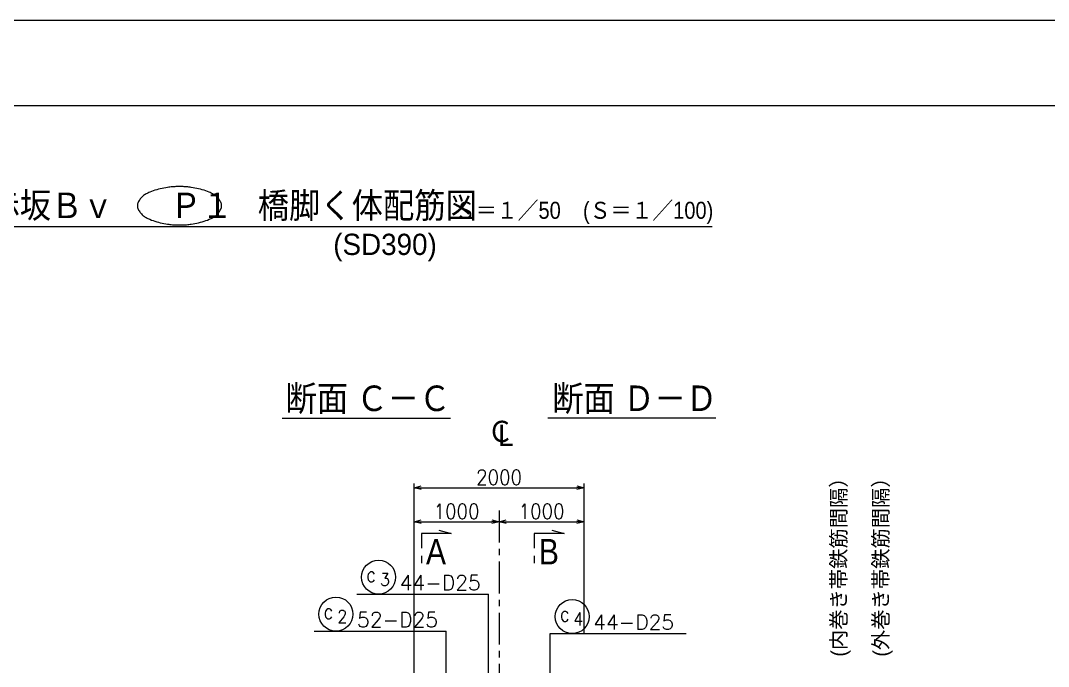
# Model space of a CAD drawing. Extents: x -12844 to 29206, y 115643 to 145343.
# Drawn here: x 5028 to 17117, y 137751 to 145343 of the extents above; entities that cross this region are included whole.
import ezdxf
from ezdxf.enums import TextEntityAlignment as Align

# ---------------------------------------------------------------- set-up
doc = ezdxf.new("R2010")
doc.units = 0
doc.header["$LTSCALE"] = 300
doc.header["$MEASUREMENT"] = 0
doc.linetypes.add('CENTER', pattern=[2, 1.25, -0.25, 0.25, -0.25])
doc.layers.get('0').update_dxf_attribs({"linetype": 'CONTINUOUS'})
doc.layers.get('DEFPOINTS').update_dxf_attribs({"linetype": 'CONTINUOUS'})
for name, color, linetype in [('-記号', 2, 'CONTINUOUS'), ('寸法', 1, 'CONTINUOUS'), ('引き出し縦', 1, 'CONTINUOUS'), ('文字', 3, 'CONTINUOUS'), ('枠', 7, 'CONTINUOUS'), ('構造', 3, 'CONTINUOUS'), ('記号', 2, 'CONTINUOUS')]:
    doc.layers.add(name, color=color, linetype=linetype)
doc.styles.add('MS明朝', font='MS PMincho.ttf')
doc.styles.add('romans', font='ROMANS.shx', dxfattribs={"width": 0.9, "bigfont": 'EXTFONT.shx'})
doc.styles.add('ｽﾀｲﾙ1', font='ROMANS.shx', dxfattribs={"bigfont": 'EXTFONT.shx'})
doc.dimstyles.new('ST-50', dxfattribs={"dimscale": 50, "dimtxt": 3.5, "dimasz": 1.7, "dimexe": 1, "dimexo": 1, "dimgap": 1, "dimtad": 0, "dimdec": 0, "dimzin": 0, "dimdsep": 46, "dimtxsty": 'romans', "dimblk": 'OPEN30', "dimcen": 1, "dimdle": 3, "dimclrd": 1, "dimclre": 1, "dimclrt": 3, "dimaunit": 1, "dimadec": 0, "dimazin": 0, "dimtfac": 1, "dimtdec": 0, "dimtix": 1, "dimtmove": 2, "dimatfit": 3, "dimldrblk": 'OPEN30', "dimfxl": 0, "dimtvp": 0.7, "dimtolj": 1, "dimtzin": 0, "dimarcsym": 0})

# ---------------------------------------------------------------- blocks, each defined once
blk = doc.blocks.new('_Open30')
at = {"color": 0, "lineweight": -2}
for p, q in [((-1, 0.27), (0, 0)), ((0, 0), (-1, -0.27)), ((0, 0), (-1, 0))]:
    blk.add_line(p, q, dxfattribs=at)
blk = doc.blocks.new('*D44')
at = {"layer": 'DEFPOINTS', "color": 0, "linetype": 'Continuous'}
for p in [(11656, 139852), (11656, 138094), (9656, 137590)]:
    blk.add_point(p, dxfattribs=at)
at = {"layer": '寸法', "color": 1, "linetype": 'Continuous', "lineweight": -2}
for p, q in [((9656, 137640), (9656, 139902)), ((11656, 138144), (11656, 139902)), ((9741, 139852), (11571, 139852))]:
    blk.add_line(p, q, dxfattribs=at)
at = {"layer": '寸法', "color": 1, "linetype": 'Continuous', "lineweight": -2, "xscale": 85, "yscale": 85, "zscale": 85, "rotation": 180}
blk.add_blockref('_Open30', (9656, 139852), dxfattribs=at)
at = {"layer": '寸法', "color": 1, "linetype": 'Continuous', "lineweight": -2, "xscale": 85, "yscale": 85, "zscale": 85}
blk.add_blockref('_Open30', (11656, 139852), dxfattribs=at)
at = {"layer": '寸法', "color": 3, "linetype": 'Continuous', "insert": (10656, 139974), "char_height": 175, "attachment_point": 5, "style": 'romans'}
blk.add_mtext('\\A1;2000', dxfattribs=at)
blk = doc.blocks.new('*D54')
at = {"layer": 'DEFPOINTS', "color": 0, "linetype": 'Continuous'}
for p in [(10656, 139452), (11656, 139452), (11656, 138094)]:
    blk.add_point(p, dxfattribs=at)
at = {"layer": '寸法', "color": 1, "linetype": 'Continuous', "lineweight": -2}
for p, q in [((10741, 139452), (11571, 139452)), ((11656, 138144), (11656, 139502))]:
    blk.add_line(p, q, dxfattribs=at)
at = {"layer": '寸法', "color": 1, "linetype": 'Continuous', "lineweight": -2, "xscale": 85, "yscale": 85, "zscale": 85, "rotation": 180}
blk.add_blockref('_Open30', (10656, 139452), dxfattribs=at)
at = {"layer": '寸法', "color": 1, "linetype": 'Continuous', "lineweight": -2, "xscale": 85, "yscale": 85, "zscale": 85}
blk.add_blockref('_Open30', (11656, 139452), dxfattribs=at)
at = {"layer": '寸法', "color": 3, "linetype": 'Continuous', "insert": (11156, 139574), "char_height": 175, "attachment_point": 5, "style": 'romans'}
blk.add_mtext('\\A1;1000', dxfattribs=at)
blk = doc.blocks.new('*D55')
at = {"layer": 'DEFPOINTS', "color": 0, "linetype": 'Continuous'}
for p in [(10656, 139452), (10656, 139452), (9656, 137590)]:
    blk.add_point(p, dxfattribs=at)
at = {"layer": '寸法', "color": 1, "linetype": 'Continuous', "lineweight": -2}
for p, q in [((9656, 137640), (9656, 139502)), ((9741, 139452), (10571, 139452))]:
    blk.add_line(p, q, dxfattribs=at)
at = {"layer": '寸法', "color": 1, "linetype": 'Continuous', "lineweight": -2, "xscale": 85, "yscale": 85, "zscale": 85, "rotation": 180}
blk.add_blockref('_Open30', (9656, 139452), dxfattribs=at)
at = {"layer": '寸法', "color": 1, "linetype": 'Continuous', "lineweight": -2, "xscale": 85, "yscale": 85, "zscale": 85}
blk.add_blockref('_Open30', (10656, 139452), dxfattribs=at)
at = {"layer": '寸法', "color": 3, "linetype": 'Continuous', "insert": (10156, 139574), "char_height": 175, "attachment_point": 5, "style": 'romans'}
blk.add_mtext('\\A1;1000', dxfattribs=at)

msp = doc.modelspace()

# ---------------------------------------------------------------- linework, layer by layer
at = {"layer": '-記号', "color": 4, "linetype": 'Continuous', "flags": 128}
msp.add_lwpolyline([(7392.1, 143165.9), (7391.4, 143176.7), (7389.4, 143187.3), (7386.2, 143197.7), (7382, 143207.8), (7377, 143217.8), (7371.3, 143227.4), (7364.9, 143236.8), (7358.2, 143245.8), (7351.1, 143254.5), (7343.9, 143262.7), (7335.9, 143271), (7327.4, 143278.7), (7318.3, 143285.9), (7308.9, 143292.5), (7299.1, 143298.8), (7288.9, 143304.6), (7278.6, 143310.1), (7268.2, 143315.3), (7257.6, 143320.3), (7247.1, 143325), (7226.9, 143333.5), (7206.5, 143341.1), (7185.7, 143348.1), (7164.7, 143354.4), (7143.6, 143360.1), (7122.2, 143365.2), (7100.8, 143369.9), (7079.3, 143374.2), (7057.7, 143378.2), (7036.1, 143381.9), (7022.3, 143384), (7008.5, 143385.7), (6994.6, 143387.2), (6980.7, 143388.3), (6966.8, 143389.2), (6952.9, 143389.9), (6938.9, 143390.4), (6925, 143390.7), (6911, 143390.9), (6897.1, 143390.9), (6883.1, 143390.9), (6869.2, 143390.7), (6855.2, 143390.4), (6841.2, 143389.9), (6827.3, 143389.2), (6813.4, 143388.3), (6799.5, 143387.2), (6785.6, 143385.7), (6771.8, 143384), (6758, 143381.9), (6736.4, 143378.2), (6714.9, 143374.2), (6693.3, 143369.9), (6671.9, 143365.2), (6650.5, 143360.1), (6629.4, 143354.4), (6608.4, 143348.1), (6587.7, 143341.1), (6567.2, 143333.5), (6547, 143325), (6536.5, 143320.3), (6526, 143315.3), (6515.5, 143310.1), (6505.2, 143304.6), (6495.1, 143298.8), (6485.3, 143292.5), (6475.8, 143285.9), (6466.7, 143278.7), (6458.2, 143271), (6450.2, 143262.7), (6443, 143254.5), (6436, 143245.8), (6429.2, 143236.8), (6422.9, 143227.4), (6417.1, 143217.8), (6412.1, 143207.8), (6407.9, 143197.7), (6404.8, 143187.3), (6402.8, 143176.7), (6402.1, 143165.9), (6402.8, 143155.2), (6404.8, 143144.6), (6407.9, 143134.2), (6412.1, 143124), (6417.1, 143114.1), (6422.9, 143104.4), (6429.2, 143095.1), (6436, 143086.1), (6443, 143077.4), (6450.2, 143069.1), (6458.2, 143060.9), (6466.7, 143053.2), (6475.8, 143046), (6485.3, 143039.3), (6495.1, 143033.1), (6505.2, 143027.3), (6515.5, 143021.8), (6526, 143016.5), (6536.5, 143011.6), (6547, 143006.8), (6567.2, 142998.4), (6587.7, 142990.7), (6608.4, 142983.8), (6629.4, 142977.5), (6650.5, 142971.8), (6671.9, 142966.6), (6693.3, 142961.9), (6714.9, 142957.6), (6736.4, 142953.7), (6758, 142950), (6771.8, 142947.9), (6785.6, 142946.1), (6799.5, 142944.7), (6813.4, 142943.5), (6827.3, 142942.6), (6841.2, 142941.9), (6855.2, 142941.5), (6869.2, 142941.2), (6883.1, 142941), (6897.1, 142940.9), (6911, 142941), (6925, 142941.2), (6938.9, 142941.5), (6952.9, 142941.9), (6966.8, 142942.6), (6980.7, 142943.5), (6994.6, 142944.7), (7008.5, 142946.1), (7022.3, 142947.9), (7036.1, 142950), (7057.7, 142953.7), (7079.3, 142957.6), (7100.8, 142961.9), (7122.2, 142966.6), (7143.6, 142971.8), (7164.7, 142977.5), (7185.7, 142983.8), (7206.5, 142990.7), (7226.9, 142998.4), (7247.1, 143006.8), (7257.6, 143011.6), (7268.2, 143016.5), (7278.6, 143021.8), (7288.9, 143027.3), (7299.1, 143033.1), (7308.9, 143039.3), (7318.3, 143046), (7327.4, 143053.2), (7335.9, 143060.9), (7343.9, 143069.1), (7351.1, 143077.4), (7358.2, 143086.1), (7364.9, 143095.1), (7371.3, 143104.4), (7377, 143114.1), (7382, 143124), (7386.2, 143134.2), (7389.4, 143144.6), (7391.4, 143155.2), (7392.1, 143165.9)], dxfattribs=at)
at = {"layer": '引き出し縦', "linetype": 'Continuous', "flags": 128}
for points in [[(8981.1, 138600.3), (10531.1, 138600.3)], [(10531.1, 128414.5), (10531.1, 138600.3)], [(8479.4, 138165.8), (10032.4, 138165.8)], [(11255.6, 138136.1), (12855.6, 138136.1)], [(11255.6, 128389.5), (11255.6, 138136.1)]]:
    msp.add_lwpolyline(points, dxfattribs=at)
at = {"layer": '引き出し縦', "linetype": 'Continuous', "extrusion": (0, 0, -1)}
msp.add_lwpolyline([(-10032.4, 137602.4), (-10032.4, 138165.8)], dxfattribs=at)
at = {"layer": '引き出し縦', "linetype": 'Continuous'}
for centre in [(9239, 138800.3), (8737.2, 138365.8), (11516.3, 138336.1)]:
    msp.add_circle(centre, 200, dxfattribs=at)
at = {"layer": '枠', "color": 1, "linetype": 'Continuous', "flags": 128}
msp.add_lwpolyline([(-12844, 145342.8), (-12844, 115642.8), (29206, 115642.8), (29206, 145342.8), (-12844, 145342.8)], dxfattribs=at)
at = {"layer": '枠', "color": 2, "linetype": 'Continuous', "flags": 128}
msp.add_lwpolyline([(-11344, 116642.8), (-11344, 144342.8), (28206, 144342.8), (28206, 116642.8), (-11344, 116642.8)], dxfattribs=at)
at = {"layer": '構造', "color": 1, "linetype": 'CENTER'}
msp.add_line((10655.8, 139582.5), (10655.8, 126572.4), dxfattribs=at)
at = {"layer": '記号', "color": 2, "linetype": 'Continuous'}
msp.add_line((13164, 142918.9), (3992.4, 142918.9), dxfattribs=at)
at = {"layer": '記号', "linetype": 'Continuous'}
for p, q in [((8104.9, 140667.4), (10084.3, 140667.4)), ((13206.8, 140667.4), (11227.4, 140667.4))]:
    msp.add_line(p, q, dxfattribs=at)
at = {"layer": '記号'}
for p, q in [((9742.3, 139314.3), (9742.3, 139139.3)), ((11070.1, 139314.3), (11070.1, 139139.3)), ((9742.3, 139051.8), (9742.3, 138964.3)), ((11070.1, 139051.8), (11070.1, 138964.3))]:
    msp.add_line(p, q, dxfattribs=at)
at = {"layer": '記号', "flags": 128}
for points in [[(9947.5, 139353.1), (10092.3, 139314.3), (9742.3, 139314.3)], [(11275.2, 139353.1), (11420.1, 139314.3), (11070.1, 139314.3)]]:
    msp.add_lwpolyline(points, dxfattribs=at)

# ---------------------------------------------------------------- texts
at = {"layer": '-記号', "color": 2, "style": 'MS明朝', "width": 0.9}
msp.add_text('第３赤坂Ｂｖ\u3000   Ｐ１   橋脚く体配筋図', height=300, dxfattribs=at).set_placement((7155, 143020.3), align=Align.CENTER)
at = {"layer": '引き出し縦', "color": 3, "style": 'ｽﾀｲﾙ1', "width": 0.9}
for s, height, p in [('c', 175, (9091, 138744.3)), ('3', 150, (9255.9, 138697.1)), ('c', 175, (8589.2, 138309.9)), ('2', 150, (8754.2, 138262.7)), ('c', 175, (11368.3, 138280.2)), ('4', 150, (11530.4, 138233))]:
    msp.add_text(s, height=height, dxfattribs=at).set_placement(p)
at = {"layer": '引き出し縦', "color": 3, "style": 'romans'}
for s, p in [('44-D25', (9487.4, 138647.6)), ('52-D25', (8985.6, 138213.2)), ('44-D25', (11761.9, 138183.5))]:
    msp.add_text(s, height=175, dxfattribs=at).set_placement(p)
at = {"layer": '文字', "color": 3, "style": 'MS明朝'}
for s, p in [('(内巻き帯鉄筋間隔）', (14736.5, 137866.1)), ('(外巻き帯鉄筋間隔）', (15231.2, 137866.1))]:
    msp.add_text(s, height=175, rotation=90, dxfattribs=at).set_placement(p)
at = {"layer": '記号', "color": 2, "style": 'MS明朝', "width": 0.9}
msp.add_text('Ｓ＝１／50    (Ｓ＝１／100)', height=200, dxfattribs=at).set_placement((11656.3, 143012.5), align=Align.CENTER)
at = {"layer": '記号', "color": 2, "style": 'MS明朝'}
msp.add_text('(SD390)', height=250, dxfattribs=at).set_placement((8705.7, 142587))
at = {"layer": '記号', "style": 'MS明朝', "width": 0.9}
for s, p in [('断面 Ｃ－Ｃ', (9113.7, 140752.4)), ('断面 Ｄ－Ｄ', (12251, 140752.4))]:
    msp.add_text(s, height=300, dxfattribs=at).set_placement(p, align=Align.CENTER)
for s, height, p in [('Ｃ', 250, (10518, 140388)), ('Ｌ', 250, (10579.3, 140343.7)), ('A', 300, (9796.2, 138949.5)), ('B', 300, (11124, 138949.5))]:
    msp.add_text(s, height=height, dxfattribs=at).set_placement(p)

# ---------------------------------------------------------------- dimensions: what is measured, and where the dimension line sits
at = {"layer": '寸法', "linetype": 'Continuous'}
for base, p1, p2, picture, middle in [((11655.8, 139851.6), (9655.8, 137589.5), (11655.8, 138093.5), '*D44', (10655.8, 139974.1)), ((10655.8, 139451.6), (9655.8, 137589.5), (10655.8, 139451.6), '*D55', (10155.8, 139574.1)), ((11655.8, 139451.6), (10655.8, 139451.6), (11655.8, 138093.5), '*D54', (11155.8, 139574.1))]:
    dim = msp.add_linear_dim(base=base, p1=p1, p2=p2, dimstyle='ST-50', dxfattribs=at)
    dim.commit()
    dim.dimension.update_dxf_attribs({"geometry": picture, "text_midpoint": middle})

doc.saveas('drawing.dxf')
